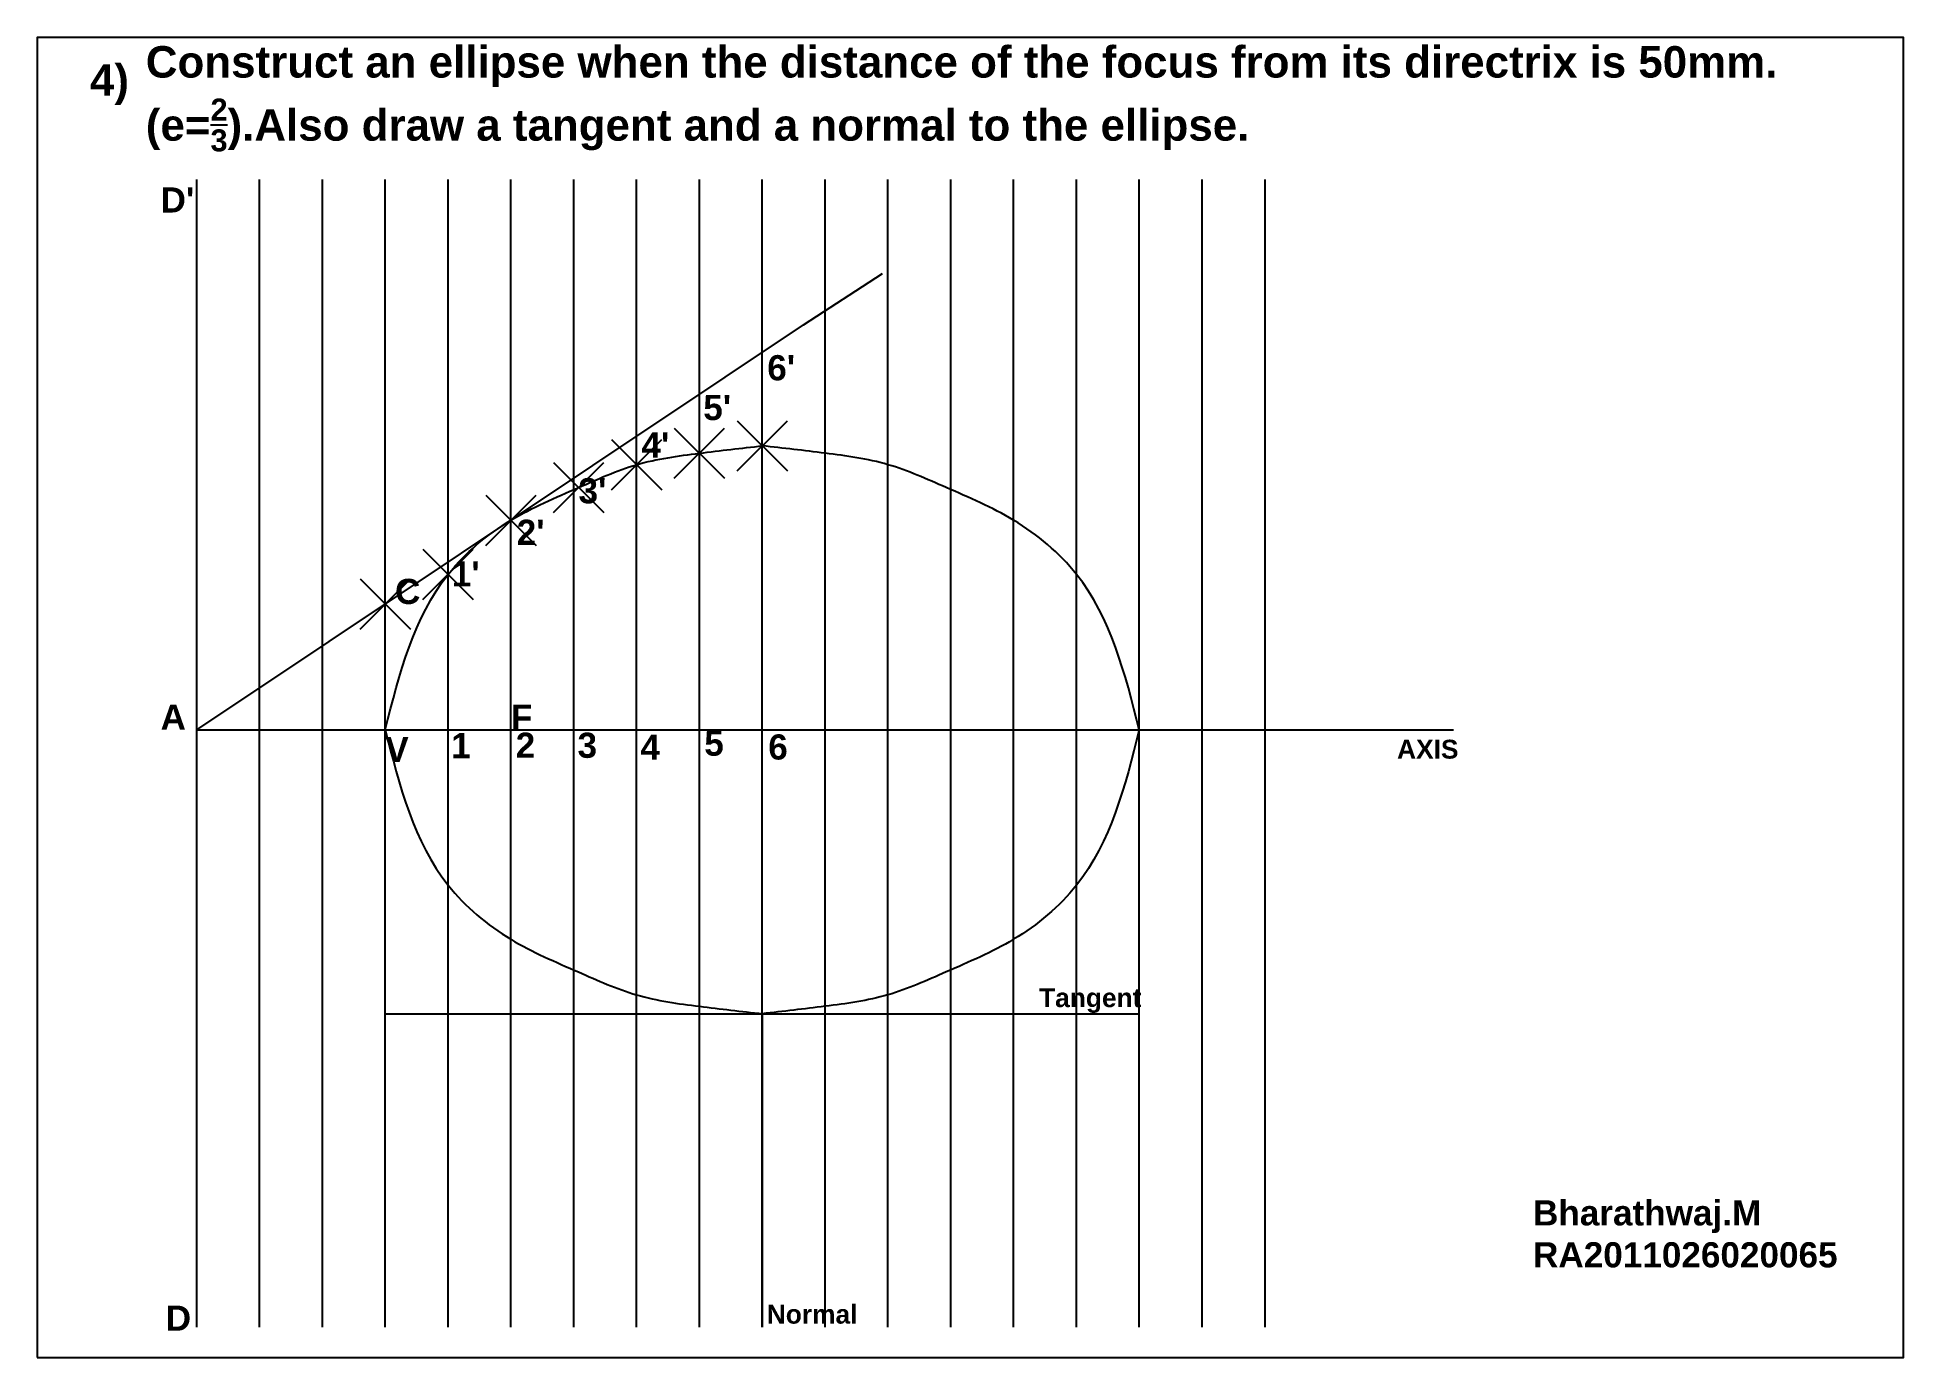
# Model space of a CAD drawing. Header units: millimetres. Extents: x 14 to 311, y 0 to 210.
import ezdxf

# ---------------------------------------------------------------- set-up
doc = ezdxf.new("R2010")
doc.units = ezdxf.units.MM
doc.header["$PDMODE"] = 3
doc.header["$PDSIZE"] = 4
doc.styles.get("Standard").update_dxf_attribs({"font": 'arial.ttf'})

msp = doc.modelspace()

# ---------------------------------------------------------------- linework, layer by layer
for p, q in [((39.6, 4.87), (39.6, 187.37)), ((49.6, 4.87), (49.6, 187.37)), ((59.6, 4.87), (59.6, 187.37)), ((69.6, 4.87), (69.6, 187.37)), ((79.6, 4.87), (79.6, 187.37)), ((99.6, 4.87), (99.6, 187.37)), ((109.6, 4.87), (109.6, 187.37)), ((119.6, 4.87), (119.6, 187.37)), ((129.6, 4.87), (129.6, 187.37)), ((139.6, 4.87), (139.6, 187.37)), ((149.6, 4.87), (149.6, 187.37)), ((159.6, 4.87), (159.6, 187.37)), ((169.6, 4.87), (169.6, 187.37)), ((179.6, 4.87), (179.6, 187.37)), ((189.6, 4.87), (189.6, 187.37)), ((199.6, 4.87), (199.6, 187.37)), ((209.6, 4.87), (209.6, 187.37)), ((136.17, 164.25), (148.75, 172.42)), ((123.69, 155.93), (136.17, 164.25)), ((39.6, 99.87), (123.69, 155.93)), ((39.6, 99.87), (39.6, 99.87)), ((39.6, 99.87), (239.6, 99.87))]:
    msp.add_line(p, q)
at = {"color": 2}
msp.add_line((89.6, 4.87), (89.6, 187.37), dxfattribs=at)
at = {"color": 6}
msp.add_line((69.56, 54.68), (189.6, 54.68), dxfattribs=at)
at = {"color": 1}
msp.add_line((129.58, 54.68), (129.6, 4.87), dxfattribs=at)
msp.add_lwpolyline([(14.23, 0), (311.23, 0), (311.23, 210), (14.23, 210)], close=True)
at = {"color": 3}
for points in [[(69.6, 99.87), (79.6, 124.59), (89.6, 133.2), (100.36, 138.4), (109.6, 142.03), (119.6, 143.86), (129.6, 145.03)], [(189.6, 99.87), (179.6, 124.59), (169.6, 133.2), (158.85, 138.4), (149.6, 142.03), (139.6, 143.86), (129.6, 145.03)], [(69.6, 99.87), (79.6, 75.15), (89.6, 66.54), (100.36, 61.34), (109.6, 57.71), (119.6, 55.88), (129.6, 54.71)], [(189.6, 99.87), (179.6, 75.15), (169.6, 66.54), (158.85, 61.34), (149.6, 57.71), (139.6, 55.88), (129.6, 54.71)]]:
    msp.add_spline(points, degree=3, dxfattribs=at)
for p in [(119.6, 143.86), (129.6, 145.03), (109.6, 142.03), (100.36, 138.4), (89.6, 133.2), (79.6, 124.59), (69.6, 119.87)]:
    msp.add_point(p)

# ---------------------------------------------------------------- texts
at = {"attachment_point": 1}
for s, width, heights, insert, char_height in [('\\A1;{\\fArial|b1|i0|c0|p34;Construct an ellipse when the distance of the focus from its directrix is 50mm. (e=\\H0.7x;\\S2/3;\\H1.42857x;).Also draw a tangent and a normal to the ellipse.}', 272.9373, [18.71], (31.5, 208.6), 5), ('{\\fArial|b1|i0|c0|p34;4)}', 13.0672, [0], (22.61, 205.73), 5), ("{\\fArial|b1|i0|c0|p34;D'}", 9.0409, [0], (33.85, 186.14), 4), ("{\\fArial|b1|i0|c0|p34;6'}", 9.0409, [0], (130.39, 159.45), 4), ("{\\fArial|b1|i0|c0|p34;5'}", 9.0409, [0], (120.21, 153.12), 4), ("{\\fArial|b1|i0|c0|p34;4'}", 9.0409, [0], (110.37, 147.15), 4), ("{\\fArial|b1|i0|c0|p34;3'}", 9.0409, [0], (100.36, 139.89), 4), ("{\\fArial|b1|i0|c0|p34;2'}", 9.0409, [0], (90.52, 133.28), 4), ("{\\fArial|b1|i0|c0|p34;1'}", 9.0409, [0], (80.19, 126.67), 4), ('{\\fArial|b1|i0|c0|p34; C}', 9.0409, [0], (69.6, 123.87), 4), ('{\\fArial|b1|i0|c0|p34;A}', 9.0409, [0], (33.85, 103.87), 4), ('{\\fArial|b1|i0|c0|p34;F}', 9.0409, [0], (89.6, 103.87), 4), ('{\\fArial|b1|i0|c0|p34;V}', 9.0409, [0], (69.6, 98.72), 4), ('{\\fArial|b1|i0|c0|p34;1}', 9.0409, [0], (80.09, 99.35), 4), ('{\\fArial|b1|i0|c0|p34;2}', 9.0409, [0], (90.36, 99.41), 4), ('{\\fArial|b1|i0|c0|p34;3}', 9.0409, [0], (100.2, 99.41), 4), ('{\\fArial|b1|i0|c0|p34;4}', 9.0409, [0], (110.21, 99.09), 4), ('{\\fArial|b1|i0|c0|p34;5}', 9.0409, [0], (120.37, 99.74), 4), ('{\\fArial|b1|i0|c0|p34;6}', 9.0409, [0], (130.55, 99.13), 4), ('{\\fArial|b1|i0|c0|p34;AXIS}', 30.2782, [0], (230.61, 98.28), 3), ('{\\fArial|b1|i0|c0|p34;Tangent}', 22.1651, [0], (173.64, 58.75), 3), ('{\\fArial|b1|i0|c0|p34;Bharathwaj.M\\PRA2011026020065}', 60.1094, [0], (252.25, 25.03), 4), ('{\\fArial|b1|i0|c0|p34;D}', 9.0409, [0], (34.67, 8.29), 4), ('{\\fArial|b1|i0|c0|p34;Normal}', 23.3021, [0], (130.31, 8.41), 3)]:
    msp.add_mtext_dynamic_manual_height_columns(s, width=width, gutter_width=12.5, heights=heights, dxfattribs=dict(at, insert=insert, char_height=char_height))

doc.saveas('drawing.dxf')
